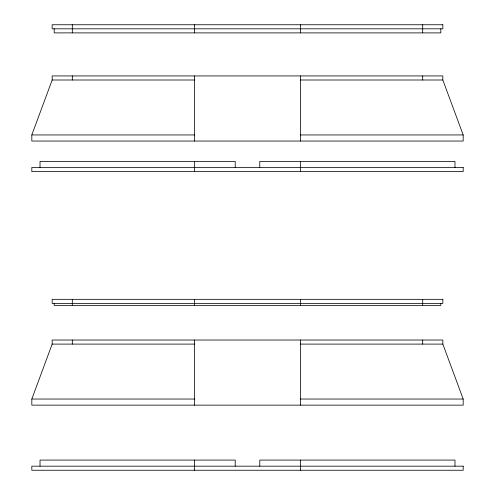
<?xml version="1.0" encoding="UTF-8"?>
<svg xmlns="http://www.w3.org/2000/svg" width="495" height="495" viewBox="0 0 495 495"><rect width="100%" height="100%" fill="white"/><g stroke="black" fill="none" stroke-linecap="round" stroke-linejoin="round"><path stroke-width="0.74" d="M31.822 134.943L52.167 80.004L52.167 75.933L442.833 75.933L442.833 80.004L463.178 134.943L463.178 141.044L31.822 141.044L31.822 134.943L194.597 134.943M31.822 399.038L52.167 344.099L52.167 340.028L442.833 340.028L442.833 344.099L463.178 399.038L463.178 405.139L31.822 405.139L31.822 399.038L194.597 399.038M52.167 80.004L194.597 80.004M300.403 80.004L442.833 80.004M300.403 134.943L463.178 134.943M52.167 344.099L194.597 344.099M300.403 344.099L442.833 344.099M300.403 399.038L463.178 399.038M454.979 167.496L454.979 161.395L259.782 161.395L259.782 167.496M454.979 466.179L454.979 460.078L259.782 460.078L259.782 466.179M440.798 28.821L440.798 32.887L54.203 32.887L54.203 28.821M440.798 303.404L440.798 305.44L54.203 305.44L54.203 303.404M422.693 24.75L422.693 32.887M422.693 75.933L422.693 80.004M422.693 299.333L422.693 305.44M422.693 340.028L422.693 344.099M300.403 24.75L300.403 32.887M300.403 75.933L300.403 141.044M300.403 161.395L300.403 171.567M300.403 299.333L300.403 305.44M300.403 340.028L300.403 405.139M300.403 460.078L300.403 470.25M235.218 167.496L235.218 161.395L40.021 161.395L40.021 167.496M235.218 466.179L235.218 460.078L40.021 460.078L40.021 466.179M194.597 24.75L194.597 32.887M194.597 75.933L194.597 141.044M194.597 161.395L194.597 171.567M194.597 299.333L194.597 305.44M194.597 340.028L194.597 405.139M194.597 460.078L194.597 470.25M72.307 24.75L72.307 32.887M72.307 75.933L72.307 80.004M72.307 299.333L72.307 305.44M72.307 340.028L72.307 344.099M442.833 24.75L52.167 24.75L52.167 28.821L442.833 28.821L442.833 24.75M463.178 167.496L31.822 167.496L31.822 171.567L463.178 171.567L463.178 167.496M442.833 299.333L52.167 299.333L52.167 303.404L442.833 303.404L442.833 299.333M463.178 466.179L31.822 466.179L31.822 470.25L463.178 470.25L463.178 466.179"/></g></svg>
